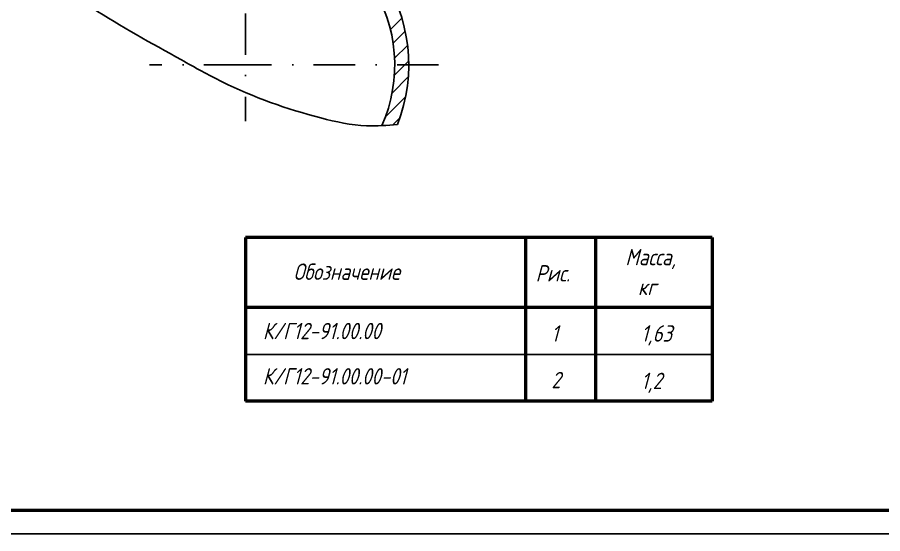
# Model space of a CAD drawing. Header units: inches. Extents: x 13568 to 14409, y 6060 to 6654.
# Drawn here: x 14029.2 to 14214.6, y 6060.4 to 6171 of the extents above; entities that cross this region are included whole.
import ezdxf

# ---------------------------------------------------------------- set-up
doc = ezdxf.new("R2010")
doc.units = ezdxf.units.IN
doc.header["$LTSCALE"] = 0.7
doc.header["$MEASUREMENT"] = 0
doc.linetypes.add('DASHDOT', pattern=[25.4, 12.7, -6.35, 0, -6.35])
doc.styles.get("Standard").update_dxf_attribs({"font": 'romand.shx', "width": 0.8, "oblique": 15, "height": 3.5})

msp = doc.modelspace()

# ---------------------------------------------------------------- linework, layer by layer
at = {"linetype": 'DASHDOT'}
for p, q in [((14078.02, 6350.63), (14078.02, 6148.72)), ((14078.02, 6160.78), (14057.46, 6160.78)), ((14119.41, 6160.78), (14078.02, 6160.78))]:
    msp.add_line(p, q, dxfattribs=at)
at = {"lineweight": 25}
for p, q in [((14109.1, 6168.39), (14111.54, 6170.83)), ((14109.68, 6165.43), (14112.26, 6168.01)), ((14109.99, 6162.2), (14112.76, 6164.98)), ((14109.94, 6158.62), (14113.01, 6161.69)), ((14109.44, 6154.73), (14112.92, 6158.22)), ((14108.02, 6149.66), (14112.4, 6154.03)), ((14109.63, 6147.95), (14111.13, 6149.45)), ((14178.05, 6098.83), (14078.05, 6098.83))]:
    msp.add_line(p, q, dxfattribs=at)
at = {"lineweight": 50}
for p, q in [((14078.05, 6123.83), (14078.05, 6088.83)), ((14178.05, 6123.83), (14078.05, 6123.83)), ((14138.05, 6123.83), (14138.05, 6088.83)), ((14153.05, 6123.83), (14153.05, 6088.83)), ((14178.05, 6123.83), (14178.05, 6088.83)), ((14178.05, 6108.83), (14078.05, 6108.83)), ((14178.05, 6088.83), (14078.05, 6088.83)), ((13576.27, 6065.44), (14404.27, 6065.44))]:
    msp.add_line(p, q, dxfattribs=at)
msp.add_line((13568.27, 6060.44), (14409.27, 6060.44))
at = {"lineweight": 25}
for radius, start in [(35, 338.6446), (32, 336.0426)]:
    msp.add_arc((14078.02, 6160.78), radius, start, 90, dxfattribs=at)
msp.add_open_spline([(14045.22, 6173), (14051.37, 6168.98), (14060.8, 6163.87), (14076.64, 6154.94), (14090.02, 6150.23), (14102.89, 6147.42), (14108.39, 6147.84), (14110.61, 6148.04)], degree=3, knots=[39.37181, 39.37181, 39.37181, 39.37181, 61.456959, 71.378792, 93.914273, 103.80289, 110.467834, 110.467834, 110.467834, 110.467834], dxfattribs=at)

# ---------------------------------------------------------------- texts
at = {"lineweight": 25, "char_height": 3.5, "attachment_point": 1}
for s, insert, width in [('Масса,', (14159.43, 6121.4), 17.2362), ('Обозначение', (14088.34, 6118.27), 58.6773), ('Рис.', (14140.21, 6117.92), 17.2362), ('кг', (14162.13, 6115.01), 13.5412), (' К/Г12-91.00.00', (14079.92, 6105.57), 78.6431), ('1', (14143.57, 6105.05), 9.7097), ('1,63', (14162.82, 6105.05), 9.7097), (' К/Г12-91.00.00-01', (14079.92, 6095.88), 78.6431), ('2', (14143.57, 6095.08), 9.7097), ('1,2', (14162.82, 6094.9), 9.7097)]:
    msp.add_mtext(s, dxfattribs=dict(at, insert=insert, width=width))

doc.saveas('drawing.dxf')
